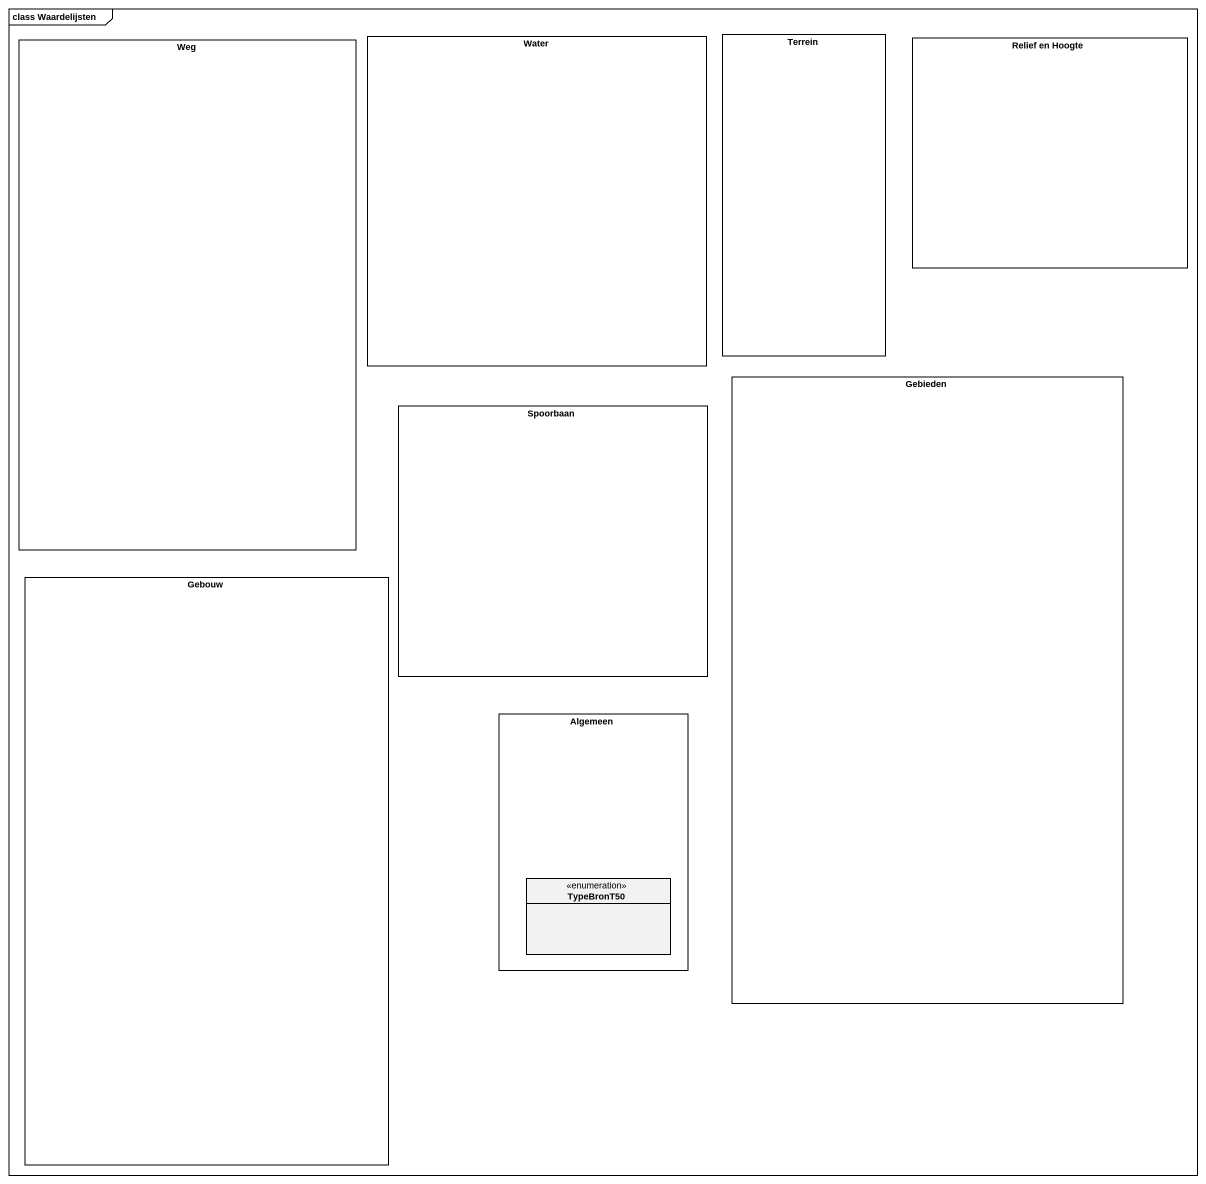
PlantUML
@startuml
mainframe class Waardelijsten
allowmixing
hide circle
hide empty members
rectangle Weg
rectangle Water
rectangle Terrein
rectangle "Relief en Hoogte" as Relief_en_Hoogte
rectangle Gebieden
rectangle Spoorbaan
rectangle Gebouw
rectangle Algemeen {
  enum TypeBronT50
}
@enduml
